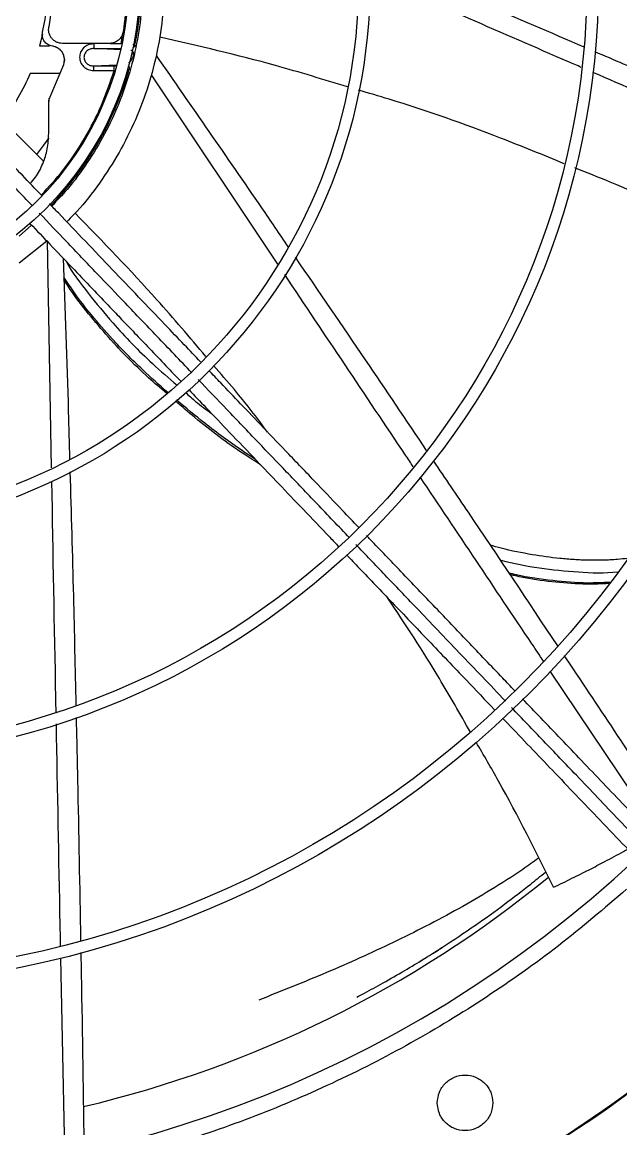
# Model space of a CAD drawing. Header units: inches. Extents: x 1229 to 1453, y -1023 to -720.
# Drawn here: x 1315.92 to 1321.01, y -875.03 to -865.61 of the extents above; entities that cross this region are included whole.
import ezdxf

# ---------------------------------------------------------------- set-up
doc = ezdxf.new("R2010")
doc.units = ezdxf.units.IN
doc.header["$MEASUREMENT"] = 0

msp = doc.modelspace()

# ---------------------------------------------------------------- linework, layer by layer
at = {"color": 18, "linetype": 'Continuous', "lineweight": 25, "true_color": 0x000000}
for p, q in [((1316.1743, -865.4336), (1316.1434, -865.6512)), ((1316.7576, -865.7969), (1316.7719, -865.7049)), ((1316.0888, -865.7168), (1316.0636, -865.812)), ((1316.6594, -865.7923), (1316.2593, -865.7923)), ((1316.7576, -865.7969), (1316.6645, -865.7969)), ((1316.8808, -865.8209), (1316.8763, -865.8061)), ((1316.0636, -865.812), (1316.1487, -865.812)), ((1316.7545, -865.8479), (1316.5253, -865.8363)), ((1316.5253, -865.8363), (1316.7571, -865.8363)), ((1316.1467, -866.2679), (1316.2718, -865.9714)), ((1316.2718, -865.9714), (1316.2699, -865.9711)), ((1316.5253, -865.9845), (1316.7223, -865.9746)), ((1316.5253, -865.9845), (1316.6999, -865.9845)), ((1316.6999, -865.9845), (1316.715, -865.9845)), ((1316.2345, -866.0482), (1315.9856, -866.0482)), ((1316.5253, -866.0239), (1316.6999, -866.0239)), ((1318.0911, -867.6698), (1317.0162, -866.0608)), ((1316.1424, -866.2776), (1316.1424, -866.286)), ((1316.1467, -866.2679), (1316.1467, -866.2598)), ((1316.1424, -866.56), (1316.1424, -866.286)), ((1315.7519, -866.4491), (1316.0948, -866.792)), ((1315.9969, -867.3394), (1315.8912, -867.4322)), ((1316.1265, -867.4751), (1315.8912, -867.6627)), ((1316.1669, -869.4053), (1316.1324, -867.4705)), ((1321.3277, -872.5), (1320.4106, -871.1334)), ((1316.2783, -875.2184), (1316.2457, -873.5758))]:
    msp.add_line(p, q, dxfattribs=at)
at = {"color": 18, "linetype": 'Continuous', "lineweight": 25, "true_color": 0x000000, "flags": 128}
for points in [[(1316.8548, -865.8502), (1316.8489, -865.8517), (1316.8422, -865.8523)], [(1316.0406, -866.7378), (1316.1003, -866.659), (1316.145, -866.5953)]]:
    msp.add_lwpolyline(points, dxfattribs=at)
at = {"color": 18, "linetype": 'Continuous', "lineweight": 25, "true_color": 0x000000}
for radius in [11.7126, 8.5704, 8.472, 6.6478, 6.5493, 4.7037, 4.6053, 2.745, 2.6465]:
    msp.add_circle((1314.1739, -865.2608), radius, dxfattribs=at)
for centre, radius, start, end in [((1314.1739, -865.2608), 2.7569, 348.59287, 11.40713), ((1316.8377, -865.7983), 0.0394, 302.42228, 348.5824), ((1314.1739, -865.2608), 2.7569, 316.15985, 343.7218), ((1316.7825, -866.0225), 0.0394, 343.73107, 29.89272), ((1314.1739, -865.2608), 12.9331, 283.26667, 346.73333), ((1314.1739, -865.2608), 10.2157, 224.36307, 313.03719), ((1314.1739, -865.2608), 9.8425, 283.29628, 309.20157), ((1314.1739, -865.2608), 11.7147, 291.53134, 314.20264)]:
    msp.add_arc(centre, radius, start, end, dxfattribs=at)
for points, knots in [([(1316.3877, -863.3086), (1316.4493, -863.3818), (1316.5775, -863.5342), (1316.74, -863.7901), (1316.8806, -864.0669), (1316.9907, -864.3574), (1317.0699, -864.6577), (1317.1172, -864.9646), (1317.132, -865.2748), (1317.1142, -865.5849), (1317.064, -865.8914), (1316.982, -866.191), (1316.8689, -866.4802), (1316.7266, -866.7564), (1316.5543, -867.0143), (1316.4094, -867.1997), (1316.3153, -867.2907), (1316.2954, -867.3099)], [0, 0, 0, 0, 0.065205, 0.135665, 0.206125, 0.276585, 0.347045, 0.417505, 0.487965, 0.558425, 0.628885, 0.699345, 0.769805, 0.840265, 0.910725, 0.981186, 1, 1, 1, 1]), ([(1316.2531, -863.4372), (1316.2992, -863.4904), (1316.4076, -863.6156), (1316.5512, -863.8338), (1316.686, -864.0854), (1316.7934, -864.3501), (1316.8732, -864.6243), (1316.9243, -864.9053), (1316.9463, -865.19), (1316.9389, -865.4755), (1316.9022, -865.7587), (1316.8365, -866.0366), (1316.7426, -866.3063), (1316.6216, -866.5651), (1316.4739, -866.8092), (1316.323, -867.0151), (1316.2126, -867.1301), (1316.168, -867.1766)], [0, 0, 0, 0, 0.051393, 0.120749, 0.190107, 0.259464, 0.328821, 0.398178, 0.467535, 0.536892, 0.606249, 0.675606, 0.744963, 0.81432, 0.883677, 0.953035, 1, 1, 1, 1]), ([(1316.7759, -864.828), (1316.7886, -864.9238), (1316.814, -865.1154), (1316.814, -865.4062), (1316.7886, -865.5978), (1316.7759, -865.6936)], [0, 0, 0, 0, 0.333333, 0.666667, 1, 1, 1, 1]), ([(1318.8709, -865.043), (1319.1943, -865.1795), (1319.8047, -865.4373), (1320.412, -865.6991), (1320.6976, -865.8222)], [0, 0, 0, 0, 0.529758, 1, 1, 1, 1]), ([(1320.6754, -865.9968), (1320.6388, -865.9809), (1320.038, -865.7203), (1319.436, -865.4585), (1318.8707, -865.2126)], [0, 0, 0, 0, 0.060947, 1, 1, 1, 1]), ([(1325.8834, -865.2608), (1325.8786, -865.5163), (1325.8689, -866.0272), (1325.7909, -866.7903), (1325.6667, -867.5468), (1325.4924, -868.2936), (1325.2699, -869.0274), (1324.9998, -869.745), (1324.6833, -870.4435), (1324.3218, -871.1197), (1323.9169, -871.7709), (1323.4703, -872.3942), (1322.9838, -872.9869), (1322.4597, -873.5466), (1321.9, -874.0708), (1321.3073, -874.5572), (1320.684, -875.0039), (1320.0328, -875.4088), (1319.3565, -875.7703), (1318.6581, -876.0867), (1317.9404, -876.3568), (1317.2067, -876.5794), (1316.4599, -876.7535), (1315.7033, -876.8784), (1314.9402, -876.9536), (1314.1739, -876.9787), (1313.4075, -876.9536), (1312.6444, -876.8784), (1311.8878, -876.7535), (1311.141, -876.5794), (1310.4073, -876.3568), (1309.6896, -876.0867), (1308.9912, -875.7702), (1308.3149, -875.4088), (1307.6637, -875.0039), (1307.0405, -874.5572), (1306.4477, -874.0708), (1305.8881, -873.5466), (1305.3639, -872.9869), (1304.8774, -872.3942), (1304.4308, -871.7709), (1304.0259, -871.1197), (1303.6644, -870.4435), (1303.3479, -869.745), (1303.0778, -869.0274), (1302.8553, -868.2936), (1302.681, -867.5468), (1302.5568, -866.7903), (1302.4788, -866.0272), (1302.4692, -865.5163), (1302.4643, -865.2608)], [0, 0, 0, 0, 0.020833, 0.041667, 0.0625, 0.083333, 0.104167, 0.125, 0.145833, 0.166667, 0.1875, 0.208333, 0.229167, 0.25, 0.270833, 0.291667, 0.3125, 0.333333, 0.354167, 0.375, 0.395833, 0.416667, 0.4375, 0.458333, 0.479167, 0.5, 0.520833, 0.541667, 0.5625, 0.583333, 0.604167, 0.625, 0.645833, 0.666667, 0.6875, 0.708333, 0.729167, 0.75, 0.770833, 0.791667, 0.8125, 0.833333, 0.854167, 0.875, 0.895833, 0.916667, 0.9375, 0.958333, 0.979167, 1, 1, 1, 1]), ([(1316.09, -865.6967), (1316.1046, -865.6248), (1316.1294, -865.5027), (1316.1335, -865.3783), (1316.1352, -865.3272)], [0, 0, 0, 0, 0.589248, 1, 1, 1, 1]), ([(1316.174, -865.8163), (1316.1673, -865.8151), (1316.1537, -865.8126), (1316.135, -865.8036), (1316.1184, -865.7913), (1316.1049, -865.7756), (1316.0947, -865.7576), (1316.0887, -865.7378), (1316.0866, -865.7171), (1316.0888, -865.7035), (1316.09, -865.6967)], [0, 0, 0, 0, 0.124969, 0.250016, 0.374949, 0.50001, 0.62494, 0.750007, 0.87497, 1, 1, 1, 1]), ([(1316.2593, -865.7923), (1316.2506, -865.7917), (1316.2332, -865.7906), (1316.2084, -865.7818), (1316.186, -865.7681), (1316.1672, -865.7497), (1316.1529, -865.7278), (1316.1438, -865.7032), (1316.14, -865.6771), (1316.1423, -865.6599), (1316.1434, -865.6512)], [0, 0, 0, 0, 0.1249821, 0.2500004, 0.3750038, 0.5000003, 0.6250028, 0.7499994, 0.8749997, 1, 1, 1, 1]), ([(1316.7759, -865.6936), (1316.7722, -865.707), (1316.7649, -865.7339), (1316.7372, -865.766), (1316.701, -865.788), (1316.6732, -865.7909), (1316.6594, -865.7923)], [0, 0, 0, 0, 0.250007, 0.499997, 0.750018, 1, 1, 1, 1]), ([(1316.0832, -867.0878), (1315.9732, -866.9727), (1315.7581, -866.7477), (1315.4388, -866.4136), (1315.2028, -866.1666), (1315.0457, -866.0022), (1314.9672, -865.92), (1314.8831, -865.832), (1314.8252, -865.7714), (1314.7927, -865.7375)], [0, 0, 0, 0, 0.256103, 0.500516, 0.742267, 0.804636, 0.865497, 0.924706, 1, 1, 1, 1]), ([(1316.5253, -865.7969), (1316.5092, -865.7987), (1316.4773, -865.8022), (1316.4374, -865.8291), (1316.4154, -865.8607), (1316.4067, -865.8888), (1316.4045, -865.9104), (1316.4067, -865.932), (1316.4154, -865.9601), (1316.4374, -865.9917), (1316.4773, -866.0186), (1316.5092, -866.0221), (1316.5253, -866.0239)], [0, 0, 0, 0, 0.132079, 0.259805, 0.381601, 0.440895, 0.499999, 0.559043, 0.618398, 0.740195, 0.867921, 1, 1, 1, 1]), ([(1316.5253, -865.7969), (1316.5253, -865.802), (1316.5253, -865.8122), (1316.5253, -865.8251), (1316.5253, -865.8343), (1316.5253, -865.8356), (1316.5253, -865.8363)], [0, 0, 0, 0, 0.2500027, 0.5000004, 0.7499957, 1, 1, 1, 1]), ([(1316.8763, -865.8061), (1316.8753, -865.8058), (1316.874, -865.8055), (1316.8616, -865.8045), (1316.8583, -865.8042)], [0, 0, 0, 0, 0.732274, 1, 1, 1, 1]), ([(1318.6861, -866.163), (1318.4819, -866.1005), (1317.9545, -865.939), (1317.417, -865.8148), (1317.0877, -865.7388)], [0, 0, 0, 0, 0.387334, 1, 1, 1, 1]), ([(1315.9976, -867.1692), (1315.9147, -867.0825), (1315.7566, -866.9171), (1315.5332, -866.6833), (1315.3363, -866.4772), (1315.1662, -866.2992), (1315.0202, -866.1464), (1314.8958, -866.0163), (1314.797, -865.9129), (1314.7393, -865.8525), (1314.7164, -865.8285)], [0, 0, 0, 0, 0.1943214, 0.3704577, 0.5233705, 0.6554348, 0.7687193, 0.8650902, 0.9463458, 1, 1, 1, 1]), ([(1316.2718, -865.9714), (1316.2741, -865.963), (1316.2786, -865.9461), (1316.2781, -865.9196), (1316.2722, -865.8939), (1316.2607, -865.8702), (1316.2443, -865.8495), (1316.2236, -865.8331), (1316.1999, -865.8211), (1316.1827, -865.8179), (1316.174, -865.8163)], [0, 0, 0, 0, 0.124819, 0.249649, 0.374525, 0.499472, 0.624503, 0.749611, 0.874806, 1, 1, 1, 1]), ([(1316.2699, -865.9711), (1316.2719, -865.9635), (1316.2763, -865.9476), (1316.2765, -865.9219), (1316.2711, -865.8955), (1316.2593, -865.8704), (1316.2421, -865.8486), (1316.2207, -865.8324), (1316.2048, -865.8235), (1316.1963, -865.8215), (1316.1961, -865.8215)], [0, 0, 0, 0, 0.128053, 0.266042, 0.411621, 0.561418, 0.71143, 0.857608, 0.996504, 1, 1, 1, 1]), ([(1316.5253, -865.8363), (1316.5149, -865.8373), (1316.494, -865.8392), (1316.4708, -865.8529), (1316.4566, -865.8679), (1316.4484, -865.881), (1316.4434, -865.8953), (1316.4417, -865.9104), (1316.4434, -865.9255), (1316.4484, -865.9398), (1316.4566, -865.9529), (1316.4708, -865.9679), (1316.494, -865.9816), (1316.5149, -865.9835), (1316.5253, -865.9845)], [0, 0, 0, 0, 0.127647, 0.253731, 0.317938, 0.377881, 0.439688, 0.499999, 0.560305, 0.622116, 0.682044, 0.746269, 0.872353, 1, 1, 1, 1]), ([(1316.8239, -865.9551), (1316.827, -865.9525), (1316.8342, -865.9468), (1316.845, -865.9346), (1316.8543, -865.9211), (1316.8595, -865.91), (1316.8617, -865.9042), (1316.8627, -865.901), (1316.8635, -865.8978), (1316.8642, -865.8946), (1316.8647, -865.8917), (1316.8651, -865.8882), (1316.8655, -865.8805), (1316.8643, -865.8734), (1316.8612, -865.8647), (1316.8561, -865.8584), (1316.8494, -865.8538), (1316.8446, -865.8528), (1316.8422, -865.8523)], [0, 0, 0, 0, 0.125667, 0.285709, 0.38249, 0.41798, 0.427526, 0.435847, 0.443425, 0.450875, 0.458843, 0.466921, 0.483322, 0.547434, 0.611137, 0.740131, 0.869232, 1, 1, 1, 1]), ([(1317.0573, -865.8967), (1317.3568, -866.3274), (1317.7336, -866.8695), (1318.1051, -867.4146), (1318.1814, -867.5266)], [0, 0, 0, 0, 0.794562, 1, 1, 1, 1]), ([(1320.7892, -865.8615), (1320.9517, -865.9312), (1321.5337, -866.181), (1322.1127, -866.433), (1322.53, -866.6147)], [0, 0, 0, 0, 0.2792089, 1, 1, 1, 1]), ([(1316.5253, -866.0239), (1316.5253, -866.0188), (1316.5253, -866.0086), (1316.5253, -865.9957), (1316.5253, -865.9865), (1316.5253, -865.9852), (1316.5253, -865.9845)], [0, 0, 0, 0, 0.2500031, 0.5000001, 0.7499959, 1, 1, 1, 1]), ([(1316.6999, -866.0239), (1316.6999, -866.0188), (1316.6999, -866.0086), (1316.6999, -865.9957), (1316.6999, -865.9865), (1316.6999, -865.9852), (1316.6999, -865.9845)], [0, 0, 0, 0, 0.2500031, 0.5000001, 0.7499959, 1, 1, 1, 1]), ([(1316.8301, -866.0212), (1316.8307, -866.0186), (1316.832, -866.013), (1316.8315, -866.004), (1316.8289, -865.9949), (1316.8244, -865.9868), (1316.82, -865.9827), (1316.818, -865.9808)], [0, 0, 0, 0, 0.184963, 0.385442, 0.597774, 0.81651, 1, 1, 1, 1]), ([(1315.9856, -866.0482), (1315.9526, -866.1185), (1315.8865, -866.259), (1315.7968, -866.3857), (1315.7519, -866.4491)], [0, 0, 0, 0, 0.499998, 1, 1, 1, 1]), ([(1316.0788, -867.0833), (1316.1423, -867.0142), (1316.2793, -866.8653), (1316.45, -866.6067), (1316.5984, -866.3229), (1316.6663, -866.1228), (1316.6999, -866.0239)], [0, 0, 0, 0, 0.226919, 0.489144, 0.747424, 1, 1, 1, 1]), ([(1316.8061, -866.033), (1316.8079, -866.0331), (1316.8172, -866.0337), (1316.8189, -866.0336), (1316.8203, -866.0336)], [0, 0, 0, 0, 0.19811, 1, 1, 1, 1]), ([(1322.5013, -866.7886), (1322.4473, -866.7652), (1321.8728, -866.5165), (1321.2967, -866.2664), (1320.7747, -866.0398)], [0, 0, 0, 0, 0.094074, 1, 1, 1, 1]), ([(1316.1467, -866.2598), (1316.1454, -866.2626), (1316.1429, -866.2683), (1316.1425, -866.2745), (1316.1424, -866.2776)], [0, 0, 0, 0, 0.499994, 1, 1, 1, 1]), ([(1316.1424, -866.286), (1316.1425, -866.2829), (1316.1429, -866.2766), (1316.1454, -866.2708), (1316.1467, -866.2679)], [0, 0, 0, 0, 0.500207, 1, 1, 1, 1]), ([(1320.5304, -866.816), (1320.3501, -866.7423), (1319.8595, -866.5416), (1319.2738, -866.335), (1318.8654, -866.2157), (1318.7786, -866.1904)], [0, 0, 0, 0, 0.314017, 0.854273, 1, 1, 1, 1]), ([(1315.9855, -866.9856), (1316.0007, -866.9681), (1316.0448, -866.9175), (1316.0945, -866.8173), (1316.135, -866.6916), (1316.1399, -866.6039), (1316.1424, -866.56)], [0, 0, 0, 0, 0.1500946, 0.433399, 0.7166994, 1, 1, 1, 1]), ([(1322.3062, -867.6347), (1322.1497, -867.5528), (1321.6959, -867.3154), (1321.1327, -867.0556), (1320.7212, -866.8922), (1320.6214, -866.8526)], [0, 0, 0, 0, 0.285162, 0.826614, 1, 1, 1, 1]), ([(1317.4352, -868.5026), (1317.3889, -868.4542), (1317.2878, -868.3484), (1317.0375, -868.0864), (1316.6803, -867.7127), (1316.3529, -867.37), (1316.1747, -867.1836), (1316.1498, -867.1576)], [0, 0, 0, 0, 0.10835, 0.23655, 0.585439, 0.942123, 1, 1, 1, 1]), ([(1317.3601, -868.595), (1317.2613, -868.4916), (1317.0732, -868.2948), (1316.8037, -868.0128), (1316.547, -867.7441), (1316.3025, -867.4883), (1316.1391, -867.3173), (1316.0619, -867.2365)], [0, 0, 0, 0, 0.228868, 0.435815, 0.623228, 0.822029, 1, 1, 1, 1]), ([(1317.4802, -868.4572), (1317.3428, -868.2948), (1316.987, -867.8746), (1316.6026, -867.4802), (1316.3667, -867.2382)], [0, 0, 0, 0, 0.386297, 1, 1, 1, 1]), ([(1315.9852, -867.3273), (1316.0406, -867.3852), (1316.1587, -867.5087), (1316.3342, -867.6924), (1316.5049, -867.8711), (1316.6461, -868.0188), (1316.7667, -868.145), (1316.8785, -868.262), (1317.0044, -868.3938), (1317.1361, -868.5316), (1317.226, -868.6256), (1317.2687, -868.6703)], [0, 0, 0, 0, 0.129134, 0.275254, 0.409585, 0.527882, 0.605045, 0.691582, 0.789421, 0.899809, 1, 1, 1, 1]), ([(1316.2648, -867.6198), (1316.2806, -868.0556), (1316.3012, -868.6255), (1316.3165, -869.1952), (1316.3201, -869.3292)], [0, 0, 0, 0, 0.764752, 1, 1, 1, 1]), ([(1316.2897, -867.6458), (1316.2907, -867.6476), (1316.3437, -867.7453), (1316.4782, -867.9199), (1316.718, -868.213), (1316.9708, -868.4743), (1317.1642, -868.6399), (1317.2343, -868.6998)], [0, 0, 0, 0, 0.004362, 0.233887, 0.462782, 0.805496, 1, 1, 1, 1]), ([(1318.2402, -867.6128), (1318.4394, -867.9039), (1318.8137, -868.4509), (1319.1832, -868.9997), (1319.3561, -869.2565)], [0, 0, 0, 0, 0.532089, 1, 1, 1, 1]), ([(1317.1553, -868.7636), (1317.0835, -868.6999), (1316.9192, -868.554), (1316.7025, -868.3324), (1316.5108, -868.112), (1316.3734, -867.9366), (1316.3002, -867.826), (1316.2702, -867.7809)], [0, 0, 0, 0, 0.216617, 0.495989, 0.699866, 0.877434, 1, 1, 1, 1]), ([(1319.2452, -869.3945), (1319.223, -869.3615), (1318.8587, -868.8178), (1318.494, -868.2724), (1318.1515, -867.7601)], [0, 0, 0, 0, 0.060733, 1, 1, 1, 1]), ([(1317.1465, -868.7707), (1317.0945, -868.7268), (1316.91, -868.5708), (1316.6825, -868.3339), (1316.4605, -868.069), (1316.3403, -867.9127), (1316.2831, -867.8184), (1316.2708, -867.7981)], [0, 0, 0, 0, 0.155108, 0.550215, 0.747896, 0.945655, 1, 1, 1, 1]), ([(1318.0057, -869.0996), (1317.9129, -868.9776), (1317.7653, -868.7833), (1317.6045, -868.6), (1317.5447, -868.5319)], [0, 0, 0, 0, 0.628598, 1, 1, 1, 1]), ([(1318.7796, -869.9095), (1318.7344, -869.8622), (1318.6187, -869.7411), (1318.4206, -869.5338), (1318.195, -869.2978), (1317.9762, -869.0687), (1317.7832, -868.8668), (1317.6287, -868.7051), (1317.5382, -868.6104), (1317.5041, -868.5748)], [0, 0, 0, 0, 0.106777, 0.27357, 0.467155, 0.637763, 0.78802, 0.920207, 1, 1, 1, 1]), ([(1318.7023, -869.9995), (1318.6101, -869.9031), (1318.432, -869.7167), (1318.1728, -869.4455), (1317.9174, -869.1782), (1317.6663, -868.9154), (1317.4957, -868.7369), (1317.4138, -868.6512)], [0, 0, 0, 0, 0.215401, 0.416421, 0.60434, 0.810084, 1, 1, 1, 1]), ([(1317.3062, -868.7628), (1317.3346, -868.7884), (1317.405, -868.8518), (1317.4819, -868.9079), (1317.5277, -868.9414)], [0, 0, 0, 0, 0.403279, 1, 1, 1, 1]), ([(1317.3343, -868.7389), (1317.3826, -868.7895), (1317.4986, -868.9109), (1317.6906, -869.1118), (1317.8974, -869.3283), (1318.1059, -869.5464), (1318.314, -869.7641), (1318.4842, -869.9423), (1318.5851, -870.0479), (1318.6105, -870.0744)], [0, 0, 0, 0, 0.11322, 0.271448, 0.450246, 0.598735, 0.76149, 0.940153, 1, 1, 1, 1]), ([(1317.9454, -869.3785), (1317.8982, -869.3486), (1317.7037, -869.2254), (1317.4605, -869.0447), (1317.2756, -868.8828), (1317.2211, -868.835)], [0, 0, 0, 0, 0.184185, 0.759429, 1, 1, 1, 1]), ([(1317.9013, -869.3323), (1317.8646, -869.3085), (1317.7165, -869.2126), (1317.4916, -869.0449), (1317.3099, -868.8941), (1317.2298, -868.8275)], [0, 0, 0, 0, 0.155681, 0.627692, 1, 1, 1, 1]), ([(1319.417, -869.3467), (1319.5151, -869.4919), (1319.8688, -870.0153), (1320.2187, -870.539), (1320.4715, -870.9175)], [0, 0, 0, 0, 0.277328, 1, 1, 1, 1]), ([(1316.3231, -869.4374), (1316.3333, -869.7901), (1316.3524, -870.4523), (1316.3666, -871.1135), (1316.3732, -871.4225)], [0, 0, 0, 0, 0.532574, 1, 1, 1, 1]), ([(1320.3541, -871.0492), (1320.321, -870.9999), (1319.9711, -870.4785), (1319.6204, -869.9549), (1319.3029, -869.4807)], [0, 0, 0, 0, 0.094407, 1, 1, 1, 1]), ([(1316.2053, -871.4825), (1316.2046, -871.4419), (1316.192, -870.7885), (1316.1801, -870.1335), (1316.169, -869.5191)], [0, 0, 0, 0, 0.06208, 1, 1, 1, 1]), ([(1320.1077, -871.2992), (1320.074, -871.264), (1319.9409, -871.1247), (1319.7159, -870.8892), (1319.4272, -870.5871), (1319.1509, -870.298), (1318.9554, -870.0935), (1318.8573, -869.9908), (1318.8467, -869.9797)], [0, 0, 0, 0, 0.080732, 0.319058, 0.536803, 0.768161, 0.974843, 1, 1, 1, 1]), ([(1320.0297, -871.3886), (1319.8988, -871.2516), (1319.6468, -870.9879), (1319.3048, -870.63), (1319.0109, -870.3225), (1318.8386, -870.1422), (1318.7555, -870.0552)], [0, 0, 0, 0, 0.30978, 0.596486, 0.805334, 1, 1, 1, 1]), ([(1321.0711, -870.1745), (1321.0418, -870.1778), (1320.9717, -870.1858), (1320.8598, -870.1908), (1320.7365, -870.1913), (1320.6142, -870.186), (1320.4546, -870.1729), (1320.2473, -870.1434), (1320.0486, -870.1048), (1319.9304, -870.0712), (1319.8985, -870.0622)], [0, 0, 0, 0, 0.07502, 0.180081, 0.284247, 0.387504, 0.489824, 0.6891, 0.916212, 1, 1, 1, 1]), ([(1318.6777, -870.1448), (1318.7136, -870.1823), (1318.8426, -870.3174), (1319.0748, -870.5603), (1319.3789, -870.8785), (1319.6698, -871.183), (1319.8569, -871.3788), (1319.9368, -871.4623)], [0, 0, 0, 0, 0.084805, 0.305611, 0.551323, 0.808548, 1, 1, 1, 1]), ([(1319.9825, -870.1874), (1319.9855, -870.1883), (1320.0954, -870.219), (1320.3185, -870.2591), (1320.6501, -870.2944), (1320.8747, -870.3021), (1320.9845, -870.2889), (1320.9845, -870.2889)], [0, 0, 0, 0, 0.009341, 0.33831, 0.668436, 0.999941, 1, 1, 1, 1]), ([(1320.9167, -870.3786), (1320.8542, -870.3815), (1320.6931, -870.3891), (1320.4267, -870.3654), (1320.202, -870.3346), (1320.0787, -870.3044), (1320.0573, -870.2991)], [0, 0, 0, 0, 0.217672, 0.561292, 0.923662, 1, 1, 1, 1]), ([(1320.9089, -870.3889), (1320.8464, -870.3916), (1320.6964, -870.3982), (1320.4576, -870.3795), (1320.2383, -870.352), (1320.1091, -870.3219), (1320.0658, -870.3119)], [0, 0, 0, 0, 0.222118, 0.532821, 0.843556, 1, 1, 1, 1]), ([(1319.7309, -871.653), (1319.6443, -871.4996), (1319.4246, -871.1106), (1319.1781, -870.7379), (1319.0288, -870.5122)], [0, 0, 0, 0, 0.394211, 1, 1, 1, 1]), ([(1320.5281, -871.0019), (1320.5446, -871.0266), (1320.8497, -871.4819), (1321.1517, -871.9369), (1321.4372, -872.3671)], [0, 0, 0, 0, 0.054287, 1, 1, 1, 1]), ([(1321.3753, -872.7966), (1321.2499, -872.6654), (1321.0033, -872.4074), (1320.6623, -872.0506), (1320.3567, -871.7308), (1320.1727, -871.5383), (1320.0823, -871.4436)], [0, 0, 0, 0, 0.292964, 0.576036, 0.791578, 1, 1, 1, 1]), ([(1321.4362, -872.6894), (1321.3061, -872.5533), (1321.054, -872.2895), (1320.685, -871.9033), (1320.3948, -871.5997), (1320.2272, -871.4243), (1320.1757, -871.3704)], [0, 0, 0, 0, 0.311686, 0.604241, 0.878427, 1, 1, 1, 1]), ([(1316.3756, -871.5274), (1316.3797, -871.7043), (1316.3943, -872.3378), (1316.4055, -872.9694), (1316.4136, -873.4246)], [0, 0, 0, 0, 0.279322, 1, 1, 1, 1]), ([(1320.0048, -871.5335), (1320.0196, -871.5489), (1320.1616, -871.6976), (1320.4385, -871.9873), (1320.8444, -872.4121), (1321.122, -872.7026), (1321.2654, -872.8526)], [0, 0, 0, 0, 0.034882, 0.334856, 0.656456, 1, 1, 1, 1]), ([(1316.2436, -873.4731), (1316.2424, -873.4133), (1316.2299, -872.7847), (1316.218, -872.1538), (1316.2073, -871.5829)], [0, 0, 0, 0, 0.0951288, 1, 1, 1, 1]), ([(1320.438, -872.973), (1320.2875, -872.6693), (1320.0805, -872.2514), (1319.8451, -871.8492), (1319.7807, -871.7393)], [0, 0, 0, 0, 0.726612, 1, 1, 1, 1]), ([(1320.438, -872.973), (1320.4907, -872.9478), (1320.5924, -872.8993), (1320.7382, -872.826), (1320.8842, -872.7498), (1320.9936, -872.6911), (1321.0578, -872.6549), (1321.0699, -872.6481)], [0, 0, 0, 0, 0.246531, 0.476022, 0.688417, 0.941305, 1, 1, 1, 1]), ([(1320.3103, -872.7259), (1320.2662, -872.7579), (1320.1326, -872.8546), (1319.9063, -872.9971), (1319.5397, -873.2111), (1319.0738, -873.4475), (1318.5073, -873.704), (1318.1234, -873.8563), (1317.9314, -873.9325)], [0, 0, 0, 0, 0.0577, 0.174857, 0.292286, 0.527695, 0.763643, 1, 1, 1, 1]), ([(1319.4927, -873.4839), (1319.5864, -873.422), (1319.7641, -873.3046), (1320.0143, -873.1234), (1320.2133, -872.972), (1320.3287, -872.8775), (1320.3709, -872.8431)], [0, 0, 0, 0, 0.317134, 0.601378, 0.854454, 1, 1, 1, 1]), ([(1321.0611, -872.9896), (1320.8701, -873.1527), (1320.488, -873.4791), (1319.8717, -873.9141), (1319.2278, -874.3062), (1318.5565, -874.6496), (1317.8621, -874.9435), (1317.1482, -875.1861), (1316.4185, -875.3761), (1315.6769, -875.5125), (1314.9274, -875.5947), (1314.1739, -875.6221), (1313.4203, -875.5947), (1312.6708, -875.5125), (1311.9292, -875.3761), (1311.1995, -875.1861), (1310.4856, -874.9435), (1309.7912, -874.6496), (1309.1199, -874.3062), (1308.476, -873.9141), (1307.8597, -873.4791), (1307.4776, -873.1527), (1307.2866, -872.9896)], [0, 0, 0, 0, 0.0500001, 0.1, 0.15, 0.1999999, 0.25, 0.3, 0.35, 0.4000001, 0.45, 0.5000001, 0.5499999, 0.5999999, 0.65, 0.7, 0.75, 0.8000001, 0.8500001, 0.9000001, 0.9500001, 1, 1, 1, 1]), ([(1316.4156, -873.5268), (1316.4161, -873.5562), (1316.4266, -874.1039), (1316.4347, -874.6495), (1316.4423, -875.1659)], [0, 0, 0, 0, 0.053739, 1, 1, 1, 1]), ([(1318.7635, -873.9077), (1318.7855, -873.8962), (1318.861, -873.8569), (1318.9973, -873.7821), (1319.1676, -873.6849), (1319.3357, -873.584), (1319.4419, -873.5163), (1319.4927, -873.4839)], [0, 0, 0, 0, 0.088224, 0.302816, 0.554094, 0.78648, 1, 1, 1, 1]), ([(1319.2945, -873.6073), (1319.3412, -873.579), (1319.4062, -873.5396), (1319.4694, -873.4982), (1319.4872, -873.4865)], [0, 0, 0, 0, 0.7187509, 1, 1, 1, 1]), ([(1319.4494, -874.8075), (1319.453, -874.7766), (1319.4601, -874.7148), (1319.5147, -874.6362), (1319.5928, -874.5836), (1319.6857, -874.5652), (1319.7785, -874.5836), (1319.8566, -874.6362), (1319.9112, -874.7148), (1319.9183, -874.7766), (1319.9219, -874.8075)], [0, 0, 0, 0, 0.125, 0.249999, 0.375001, 0.5, 0.624999, 0.750001, 0.875, 1, 1, 1, 1]), ([(1319.9219, -874.8075), (1319.9183, -874.8385), (1319.9112, -874.9003), (1319.8566, -874.9789), (1319.7785, -875.0315), (1319.6857, -875.0499), (1319.5928, -875.0315), (1319.5147, -874.9789), (1319.4601, -874.9003), (1319.453, -874.8385), (1319.4494, -874.8075)], [0, 0, 0, 0, 0.124999, 0.249999, 0.375001, 0.5, 0.624999, 0.750001, 0.875001, 1, 1, 1, 1])]:
    msp.add_open_spline(points, degree=3, knots=knots, dxfattribs=at)

doc.saveas('drawing.dxf')
